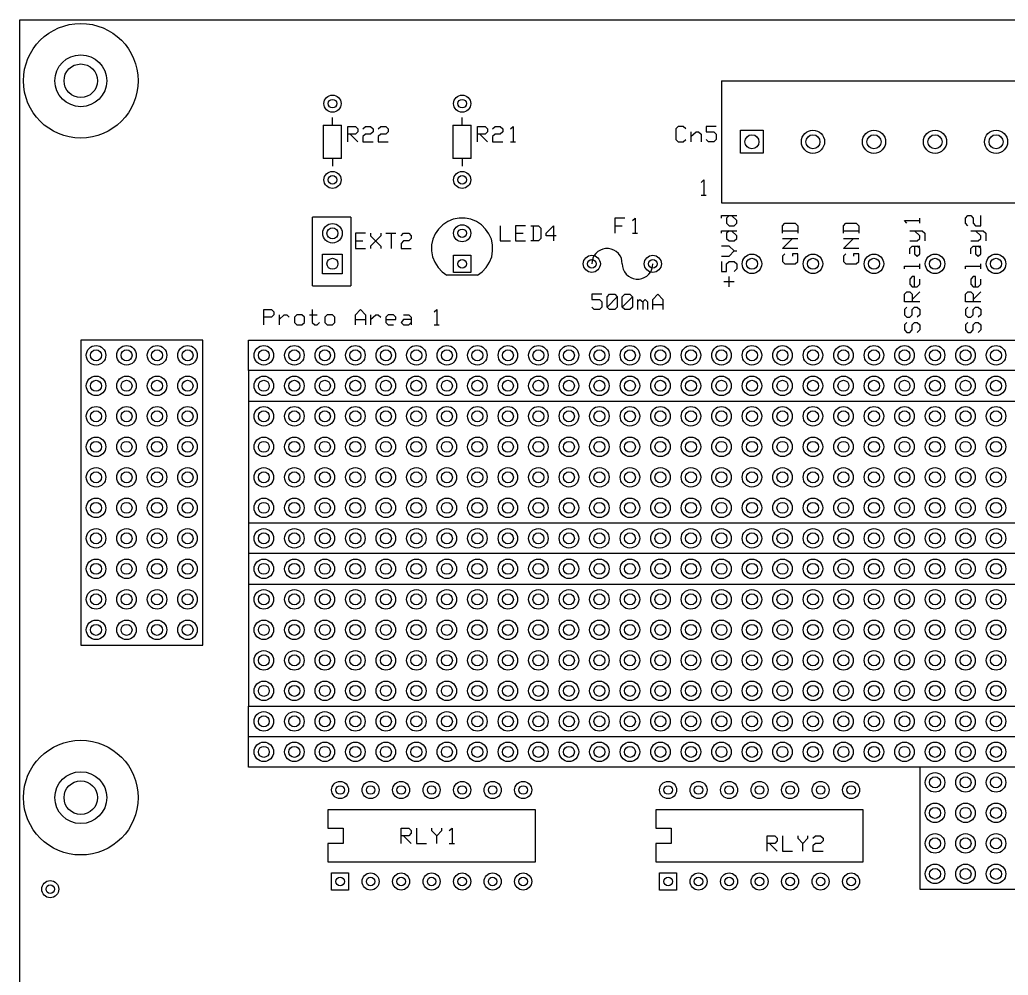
# Model space of a CAD drawing. Extents: x 0 to 11, y -0.3 to 6.
# Drawn here: x 0 to 3.24, y 2.868 to 6 of the extents above; entities that cross this region are included whole.
import ezdxf

# ---------------------------------------------------------------- set-up
doc = ezdxf.new("R2010")
doc.units = 0
doc.header["$LTSCALE"] = 0.001
doc.layers.get('0').update_dxf_attribs({"linetype": 'CONTINUOUS'})

msp = doc.modelspace()

# ---------------------------------------------------------------- linework, layer by layer
at = {"color": 7}
for p, q in [((0, 6), (11, 6)), ((0, 0), (0, 6)), ((2.3, 5.8), (2.3, 5.4)), ((2.3, 5.8), (4.7, 5.8)), ((1.025, 5.655), (1.025, 5.68)), ((1.45, 5.655), (1.45, 5.68)), ((0.995, 5.655), (0.995, 5.545)), ((0.995, 5.655), (1.055, 5.655)), ((1.055, 5.545), (1.055, 5.655)), ((1.075, 5.6), (1.075, 5.65)), ((1.075, 5.65), (1.1, 5.65)), ((1.1, 5.65), (1.108, 5.642)), ((1.108, 5.642), (1.108, 5.633)), ((1.125, 5.642), (1.133, 5.65)), ((1.133, 5.65), (1.15, 5.65)), ((1.15, 5.65), (1.158, 5.642)), ((1.158, 5.642), (1.158, 5.633)), ((1.175, 5.642), (1.183, 5.65)), ((1.183, 5.65), (1.2, 5.65)), ((1.2, 5.65), (1.208, 5.642)), ((1.208, 5.642), (1.208, 5.633)), ((1.42, 5.655), (1.42, 5.545)), ((1.42, 5.655), (1.48, 5.655)), ((1.48, 5.545), (1.48, 5.655)), ((1.5, 5.6), (1.5, 5.65)), ((1.5, 5.65), (1.525, 5.65)), ((1.525, 5.65), (1.533, 5.642)), ((1.533, 5.642), (1.533, 5.633)), ((1.55, 5.642), (1.558, 5.65)), ((1.558, 5.65), (1.575, 5.65)), ((1.575, 5.65), (1.583, 5.642)), ((1.583, 5.642), (1.583, 5.633)), ((1.608, 5.642), (1.617, 5.65)), ((1.617, 5.65), (1.617, 5.6)), ((2.158, 5.65), (2.15, 5.642)), ((2.15, 5.642), (2.15, 5.608)), ((2.175, 5.65), (2.158, 5.65)), ((2.183, 5.642), (2.175, 5.65)), ((2.283, 5.65), (2.25, 5.65)), ((2.25, 5.65), (2.25, 5.633)), ((2.362, 5.638), (2.437, 5.638)), ((2.362, 5.563), (2.362, 5.638)), ((2.437, 5.638), (2.437, 5.563)), ((1.1, 5.625), (1.075, 5.625)), ((1.083, 5.625), (1.108, 5.6)), ((1.108, 5.633), (1.1, 5.625)), ((1.133, 5.625), (1.125, 5.617)), ((1.125, 5.617), (1.125, 5.6)), ((1.15, 5.625), (1.133, 5.625)), ((1.158, 5.633), (1.15, 5.625)), ((1.183, 5.625), (1.175, 5.617)), ((1.175, 5.617), (1.175, 5.6)), ((1.2, 5.625), (1.183, 5.625)), ((1.208, 5.633), (1.2, 5.625)), ((1.525, 5.625), (1.5, 5.625)), ((1.508, 5.625), (1.533, 5.6)), ((1.533, 5.633), (1.525, 5.625)), ((1.558, 5.625), (1.55, 5.617)), ((1.55, 5.617), (1.55, 5.6)), ((1.575, 5.625), (1.558, 5.625)), ((1.583, 5.633), (1.575, 5.625)), ((2.15, 5.608), (2.158, 5.6)), ((2.175, 5.6), (2.183, 5.608)), ((2.2, 5.633), (2.2, 5.6)), ((2.2, 5.617), (2.217, 5.633)), ((2.217, 5.633), (2.225, 5.633)), ((2.225, 5.633), (2.233, 5.625)), ((2.233, 5.625), (2.233, 5.6)), ((2.25, 5.633), (2.275, 5.633)), ((2.258, 5.6), (2.25, 5.608)), ((2.275, 5.633), (2.283, 5.625)), ((2.283, 5.608), (2.275, 5.6)), ((2.283, 5.625), (2.283, 5.608)), ((1.125, 5.6), (1.158, 5.6)), ((1.175, 5.6), (1.208, 5.6)), ((1.55, 5.6), (1.583, 5.6)), ((1.608, 5.6), (1.625, 5.6)), ((2.158, 5.6), (2.175, 5.6)), ((2.275, 5.6), (2.258, 5.6)), ((1.055, 5.545), (0.995, 5.545)), ((1.025, 5.545), (1.025, 5.52)), ((1.48, 5.545), (1.42, 5.545)), ((1.45, 5.545), (1.45, 5.52)), ((2.437, 5.563), (2.362, 5.563)), ((2.233, 5.467), (2.242, 5.475)), ((2.242, 5.475), (2.242, 5.425)), ((2.233, 5.425), (2.25, 5.425)), ((2.3, 5.4), (4.7, 5.4)), ((0.96, 5.128), (0.96, 5.353)), ((1.085, 5.353), (0.96, 5.353)), ((1.085, 5.353), (1.085, 5.128)), ((1.44, 5.35), (1.421, 5.346)), ((1.46, 5.35), (1.44, 5.35)), ((1.479, 5.346), (1.46, 5.35)), ((1.983, 5.35), (1.95, 5.35)), ((1.95, 5.35), (1.95, 5.3)), ((2.008, 5.342), (2.017, 5.35)), ((2.017, 5.35), (2.017, 5.3)), ((2.3, 5.35), (2.3, 5.358)), ((2.3, 5.358), (2.35, 5.358)), ((2.325, 5.358), (2.317, 5.35)), ((2.317, 5.35), (2.317, 5.333)), ((2.35, 5.342), (2.333, 5.358)), ((2.95, 5.333), (2.95, 5.35)), ((3.1, 5.35), (3.108, 5.358)), ((3.1, 5.333), (3.1, 5.35)), ((3.108, 5.358), (3.117, 5.358)), ((3.117, 5.358), (3.125, 5.35)), ((3.125, 5.35), (3.125, 5.333)), ((3.15, 5.325), (3.15, 5.358)), ((1.373, 5.314), (1.362, 5.298)), ((1.387, 5.328), (1.373, 5.314)), ((1.403, 5.339), (1.387, 5.328)), ((1.421, 5.346), (1.403, 5.339)), ((1.497, 5.339), (1.479, 5.346)), ((1.513, 5.328), (1.497, 5.339)), ((1.527, 5.314), (1.513, 5.328)), ((1.538, 5.298), (1.527, 5.314)), ((1.575, 5.325), (1.575, 5.275)), ((1.658, 5.325), (1.625, 5.325)), ((1.625, 5.325), (1.625, 5.275)), ((1.675, 5.325), (1.7, 5.325)), ((1.683, 5.325), (1.683, 5.275)), ((1.7, 5.325), (1.708, 5.317)), ((1.708, 5.317), (1.708, 5.283)), ((1.725, 5.3), (1.75, 5.325)), ((1.75, 5.325), (1.75, 5.275)), ((1.95, 5.325), (1.975, 5.325)), ((2.317, 5.333), (2.325, 5.325)), ((2.325, 5.325), (2.342, 5.325)), ((2.342, 5.325), (2.35, 5.333)), ((2.35, 5.333), (2.35, 5.342)), ((2.5, 5.325), (2.508, 5.333)), ((2.5, 5.3), (2.5, 5.325)), ((2.508, 5.333), (2.542, 5.333)), ((2.542, 5.333), (2.55, 5.325)), ((2.55, 5.325), (2.55, 5.3)), ((2.7, 5.325), (2.708, 5.333)), ((2.7, 5.3), (2.7, 5.325)), ((2.708, 5.333), (2.742, 5.333)), ((2.742, 5.333), (2.75, 5.325)), ((2.75, 5.325), (2.75, 5.3)), ((2.908, 5.333), (2.9, 5.342)), ((2.9, 5.342), (2.95, 5.342)), ((3.108, 5.325), (3.1, 5.333)), ((3.125, 5.333), (3.133, 5.325)), ((3.133, 5.325), (3.15, 5.325)), ((1.133, 5.3), (1.1, 5.3)), ((1.1, 5.3), (1.1, 5.25)), ((1.15, 5.3), (1.15, 5.292)), ((1.15, 5.292), (1.183, 5.258)), ((1.183, 5.292), (1.15, 5.258)), ((1.183, 5.3), (1.183, 5.292)), ((1.2, 5.3), (1.233, 5.3)), ((1.217, 5.3), (1.217, 5.25)), ((1.25, 5.292), (1.258, 5.3)), ((1.258, 5.3), (1.275, 5.3)), ((1.275, 5.3), (1.283, 5.292)), ((1.283, 5.283), (1.275, 5.275)), ((1.283, 5.292), (1.283, 5.283)), ((1.362, 5.298), (1.354, 5.281)), ((1.546, 5.281), (1.538, 5.298)), ((1.625, 5.3), (1.65, 5.3)), ((1.708, 5.283), (1.7, 5.275)), ((1.725, 5.292), (1.725, 5.3)), ((1.758, 5.292), (1.725, 5.292)), ((2.008, 5.3), (2.025, 5.3)), ((2.3, 5.3), (2.3, 5.308)), ((2.3, 5.308), (2.35, 5.308)), ((2.325, 5.308), (2.317, 5.3)), ((2.317, 5.3), (2.317, 5.283)), ((2.317, 5.283), (2.325, 5.275)), ((2.35, 5.292), (2.333, 5.308)), ((2.342, 5.275), (2.35, 5.283)), ((2.35, 5.283), (2.35, 5.292)), ((2.5, 5.308), (2.55, 5.308)), ((2.5, 5.25), (2.533, 5.283)), ((2.5, 5.283), (2.55, 5.283)), ((2.7, 5.308), (2.75, 5.308)), ((2.7, 5.25), (2.733, 5.283)), ((2.7, 5.283), (2.75, 5.283)), ((2.917, 5.308), (2.958, 5.308)), ((2.95, 5.292), (2.933, 5.308)), ((2.942, 5.275), (2.95, 5.283)), ((2.95, 5.283), (2.95, 5.292)), ((2.958, 5.308), (2.967, 5.3)), ((2.967, 5.3), (2.967, 5.275)), ((3.117, 5.308), (3.158, 5.308)), ((3.15, 5.292), (3.133, 5.308)), ((3.142, 5.275), (3.15, 5.283)), ((3.15, 5.283), (3.15, 5.292)), ((3.158, 5.308), (3.167, 5.3)), ((3.167, 5.3), (3.167, 5.275)), ((1.1, 5.275), (1.125, 5.275)), ((1.1, 5.25), (1.133, 5.25)), ((1.15, 5.258), (1.15, 5.25)), ((1.183, 5.258), (1.183, 5.25)), ((1.258, 5.275), (1.25, 5.267)), ((1.25, 5.267), (1.25, 5.25)), ((1.25, 5.25), (1.283, 5.25)), ((1.275, 5.275), (1.258, 5.275)), ((1.354, 5.281), (1.35, 5.262)), ((1.35, 5.262), (1.35, 5.242)), ((1.55, 5.262), (1.546, 5.281)), ((1.55, 5.242), (1.55, 5.262)), ((1.575, 5.275), (1.608, 5.275)), ((1.625, 5.275), (1.658, 5.275)), ((1.7, 5.275), (1.675, 5.275)), ((1.92, 5.25), (1.911, 5.248)), ((1.93, 5.25), (1.92, 5.25)), ((1.939, 5.248), (1.93, 5.25)), ((2.325, 5.258), (2.3, 5.258)), ((2.325, 5.275), (2.342, 5.275)), ((2.342, 5.242), (2.325, 5.258)), ((2.55, 5.25), (2.5, 5.25)), ((2.75, 5.25), (2.7, 5.25)), ((2.917, 5.275), (2.942, 5.275)), ((2.917, 5.25), (2.925, 5.258)), ((2.917, 5.233), (2.917, 5.25)), ((2.925, 5.258), (2.95, 5.258)), ((2.933, 5.258), (2.933, 5.233)), ((2.95, 5.25), (2.942, 5.258)), ((2.95, 5.233), (2.95, 5.25)), ((3.117, 5.275), (3.142, 5.275)), ((3.117, 5.25), (3.125, 5.258)), ((3.117, 5.233), (3.117, 5.25)), ((3.125, 5.258), (3.15, 5.258)), ((3.133, 5.258), (3.133, 5.233)), ((3.15, 5.25), (3.142, 5.258)), ((3.15, 5.233), (3.15, 5.25)), ((0.992, 5.232), (1.057, 5.232)), ((0.992, 5.167), (0.992, 5.232)), ((1.057, 5.232), (1.057, 5.167)), ((1.35, 5.242), (1.353, 5.223)), ((1.353, 5.223), (1.36, 5.205)), ((1.422, 5.228), (1.478, 5.228)), ((1.422, 5.172), (1.422, 5.228)), ((1.478, 5.228), (1.478, 5.172)), ((1.54, 5.205), (1.547, 5.223)), ((1.547, 5.223), (1.55, 5.242)), ((1.878, 5.218), (1.876, 5.209)), ((1.882, 5.226), (1.878, 5.218)), ((1.888, 5.234), (1.882, 5.226)), ((1.895, 5.24), (1.888, 5.234)), ((1.903, 5.245), (1.895, 5.24)), ((1.911, 5.248), (1.903, 5.245)), ((1.947, 5.245), (1.939, 5.248)), ((1.955, 5.24), (1.947, 5.245)), ((1.962, 5.234), (1.955, 5.24)), ((1.968, 5.226), (1.962, 5.234)), ((1.972, 5.218), (1.968, 5.226)), ((1.974, 5.209), (1.972, 5.218)), ((2.3, 5.225), (2.325, 5.225)), ((2.325, 5.225), (2.342, 5.242)), ((2.342, 5.242), (2.35, 5.242)), ((2.508, 5.233), (2.5, 5.225)), ((2.5, 5.225), (2.5, 5.208)), ((2.55, 5.233), (2.533, 5.233)), ((2.533, 5.233), (2.533, 5.225)), ((2.55, 5.208), (2.55, 5.233)), ((2.708, 5.233), (2.7, 5.225)), ((2.7, 5.225), (2.7, 5.208)), ((2.75, 5.233), (2.733, 5.233)), ((2.733, 5.233), (2.733, 5.225)), ((2.75, 5.208), (2.75, 5.233)), ((2.933, 5.233), (2.942, 5.225)), ((2.942, 5.225), (2.95, 5.233)), ((3.133, 5.233), (3.142, 5.225)), ((3.142, 5.225), (3.15, 5.233)), ((1.36, 5.205), (1.371, 5.188)), ((1.371, 5.188), (1.384, 5.174)), ((1.516, 5.174), (1.529, 5.188)), ((1.529, 5.188), (1.54, 5.205)), ((1.876, 5.209), (1.875, 5.2)), ((1.975, 5.2), (1.974, 5.209)), ((1.975, 5.2), (1.976, 5.191)), ((1.976, 5.191), (1.978, 5.182)), ((2.072, 5.182), (2.074, 5.191)), ((2.074, 5.191), (2.075, 5.2)), ((2.3, 5.208), (2.3, 5.175)), ((2.317, 5.2), (2.325, 5.208)), ((2.317, 5.175), (2.317, 5.2)), ((2.325, 5.208), (2.342, 5.208)), ((2.342, 5.208), (2.35, 5.2)), ((2.35, 5.2), (2.35, 5.183)), ((2.5, 5.208), (2.508, 5.2)), ((2.508, 5.2), (2.542, 5.2)), ((2.542, 5.2), (2.55, 5.208)), ((2.7, 5.208), (2.708, 5.2)), ((2.708, 5.2), (2.742, 5.2)), ((2.742, 5.2), (2.75, 5.208)), ((2.9, 5.183), (2.9, 5.192)), ((2.9, 5.192), (2.95, 5.192)), ((2.95, 5.183), (2.95, 5.2)), ((3.1, 5.183), (3.1, 5.192)), ((3.1, 5.192), (3.15, 5.192)), ((3.15, 5.183), (3.15, 5.2)), ((1.057, 5.167), (0.992, 5.167)), ((1.384, 5.174), (1.4, 5.163)), ((1.5, 5.163), (1.4, 5.163)), ((1.478, 5.172), (1.422, 5.172)), ((1.5, 5.163), (1.516, 5.174)), ((1.978, 5.182), (1.982, 5.174)), ((1.982, 5.174), (1.988, 5.166)), ((1.988, 5.166), (1.995, 5.16)), ((1.995, 5.16), (2.003, 5.155)), ((2.003, 5.155), (2.011, 5.152)), ((2.011, 5.152), (2.02, 5.15)), ((2.03, 5.15), (2.039, 5.152)), ((2.039, 5.152), (2.047, 5.155)), ((2.047, 5.155), (2.055, 5.16)), ((2.055, 5.16), (2.062, 5.166)), ((2.062, 5.166), (2.068, 5.174)), ((2.068, 5.174), (2.072, 5.182)), ((2.3, 5.175), (2.317, 5.175)), ((2.325, 5.125), (2.325, 5.158)), ((2.35, 5.183), (2.342, 5.175)), ((2.925, 5.158), (2.917, 5.15)), ((2.933, 5.158), (2.925, 5.158)), ((2.933, 5.125), (2.933, 5.158)), ((3.125, 5.158), (3.117, 5.15)), ((3.133, 5.158), (3.125, 5.158)), ((3.133, 5.125), (3.133, 5.158)), ((0.96, 5.128), (1.085, 5.128)), ((2.02, 5.15), (2.03, 5.15)), ((2.308, 5.142), (2.342, 5.142)), ((2.917, 5.15), (2.917, 5.133)), ((2.917, 5.133), (2.925, 5.125)), ((2.925, 5.125), (2.942, 5.125)), ((2.942, 5.125), (2.95, 5.133)), ((2.95, 5.133), (2.95, 5.15)), ((3.117, 5.15), (3.117, 5.133)), ((3.117, 5.133), (3.125, 5.125)), ((3.125, 5.125), (3.142, 5.125)), ((3.142, 5.125), (3.15, 5.133)), ((3.15, 5.133), (3.15, 5.15)), ((1.908, 5.1), (1.875, 5.1)), ((1.875, 5.1), (1.875, 5.083)), ((1.925, 5.092), (1.933, 5.1)), ((1.925, 5.058), (1.925, 5.092)), ((1.925, 5.058), (1.958, 5.092)), ((1.933, 5.1), (1.95, 5.1)), ((1.95, 5.1), (1.958, 5.092)), ((1.958, 5.092), (1.958, 5.058)), ((1.975, 5.092), (1.983, 5.1)), ((1.975, 5.058), (1.975, 5.092)), ((1.975, 5.058), (2.008, 5.092)), ((1.983, 5.1), (2, 5.1)), ((2, 5.1), (2.008, 5.092)), ((2.008, 5.092), (2.008, 5.058)), ((2.075, 5.083), (2.092, 5.1)), ((2.092, 5.1), (2.108, 5.083)), ((2.9, 5.1), (2.908, 5.108)), ((2.9, 5.075), (2.9, 5.1)), ((2.908, 5.108), (2.917, 5.108)), ((2.917, 5.108), (2.925, 5.1)), ((2.925, 5.083), (2.95, 5.108)), ((2.925, 5.1), (2.925, 5.075)), ((3.1, 5.1), (3.108, 5.108)), ((3.1, 5.075), (3.1, 5.1)), ((3.108, 5.108), (3.117, 5.108)), ((3.117, 5.108), (3.125, 5.1)), ((3.125, 5.083), (3.15, 5.108)), ((3.125, 5.1), (3.125, 5.075)), ((1.875, 5.083), (1.9, 5.083)), ((1.883, 5.05), (1.875, 5.058)), ((1.9, 5.083), (1.908, 5.075)), ((1.908, 5.058), (1.9, 5.05)), ((1.908, 5.075), (1.908, 5.058)), ((1.933, 5.05), (1.925, 5.058)), ((1.958, 5.058), (1.95, 5.05)), ((1.983, 5.05), (1.975, 5.058)), ((2.008, 5.058), (2, 5.05)), ((2.025, 5.083), (2.025, 5.05)), ((2.025, 5.075), (2.033, 5.083)), ((2.033, 5.083), (2.042, 5.075)), ((2.042, 5.075), (2.05, 5.083)), ((2.042, 5.075), (2.042, 5.05)), ((2.05, 5.083), (2.058, 5.075)), ((2.058, 5.075), (2.058, 5.05)), ((2.075, 5.05), (2.075, 5.083)), ((2.075, 5.067), (2.108, 5.067)), ((2.108, 5.083), (2.108, 5.05)), ((2.95, 5.075), (2.9, 5.075)), ((2.908, 5.058), (2.9, 5.05)), ((2.925, 5.05), (2.933, 5.058)), ((2.933, 5.058), (2.942, 5.058)), ((2.942, 5.058), (2.95, 5.05)), ((3.15, 5.075), (3.1, 5.075)), ((3.108, 5.058), (3.1, 5.05)), ((3.125, 5.05), (3.133, 5.058)), ((3.133, 5.058), (3.142, 5.058)), ((3.142, 5.058), (3.15, 5.05)), ((0.8, 5), (0.8, 5.05)), ((0.8, 5.05), (0.825, 5.05)), ((0.825, 5.025), (0.8, 5.025)), ((0.825, 5.05), (0.833, 5.042)), ((0.833, 5.033), (0.825, 5.025)), ((0.833, 5.042), (0.833, 5.033)), ((0.85, 5.033), (0.85, 5)), ((0.85, 5.017), (0.867, 5.033)), ((0.867, 5.033), (0.875, 5.033)), ((0.875, 5.033), (0.883, 5.025)), ((0.908, 5.033), (0.9, 5.025)), ((0.9, 5.025), (0.9, 5.008)), ((0.925, 5.033), (0.908, 5.033)), ((0.933, 5.025), (0.925, 5.033)), ((0.933, 5.008), (0.933, 5.025)), ((0.95, 5.033), (0.975, 5.033)), ((0.958, 5.05), (0.958, 5.008)), ((1.008, 5.033), (1, 5.025)), ((1, 5.025), (1, 5.008)), ((1.025, 5.033), (1.008, 5.033)), ((1.033, 5.025), (1.025, 5.033)), ((1.033, 5.008), (1.033, 5.025)), ((1.1, 5.033), (1.117, 5.05)), ((1.1, 5), (1.1, 5.033)), ((1.117, 5.05), (1.133, 5.033)), ((1.133, 5.033), (1.133, 5)), ((1.15, 5.033), (1.15, 5)), ((1.15, 5.017), (1.167, 5.033)), ((1.167, 5.033), (1.175, 5.033)), ((1.175, 5.033), (1.183, 5.025)), ((1.208, 5.033), (1.2, 5.025)), ((1.2, 5.025), (1.2, 5.008)), ((1.225, 5.033), (1.208, 5.033)), ((1.233, 5.025), (1.225, 5.033)), ((1.233, 5.017), (1.233, 5.025)), ((1.258, 5.033), (1.275, 5.033)), ((1.275, 5.033), (1.283, 5.025)), ((1.283, 5.025), (1.283, 5)), ((1.358, 5.042), (1.367, 5.05)), ((1.367, 5.05), (1.367, 5)), ((1.9, 5.05), (1.883, 5.05)), ((1.95, 5.05), (1.933, 5.05)), ((2, 5.05), (1.983, 5.05)), ((2.9, 5.05), (2.9, 5.033)), ((2.9, 5.033), (2.908, 5.025)), ((2.908, 5.025), (2.917, 5.025)), ((2.917, 5.025), (2.925, 5.033)), ((2.925, 5.033), (2.925, 5.05)), ((2.95, 5.033), (2.942, 5.025)), ((2.95, 5.05), (2.95, 5.033)), ((3.1, 5.05), (3.1, 5.033)), ((3.1, 5.033), (3.108, 5.025)), ((3.108, 5.025), (3.117, 5.025)), ((3.117, 5.025), (3.125, 5.033)), ((3.125, 5.033), (3.125, 5.05)), ((3.15, 5.033), (3.142, 5.025)), ((3.15, 5.05), (3.15, 5.033)), ((0.9, 5.008), (0.908, 5)), ((0.908, 5), (0.925, 5)), ((0.925, 5), (0.933, 5.008)), ((0.958, 5.008), (0.967, 5)), ((0.967, 5), (0.975, 5)), ((0.975, 5), (0.983, 5.008)), ((1, 5.008), (1.008, 5)), ((1.008, 5), (1.025, 5)), ((1.025, 5), (1.033, 5.008)), ((1.1, 5.017), (1.133, 5.017)), ((1.2, 5.017), (1.233, 5.017)), ((1.2, 5.008), (1.208, 5)), ((1.208, 5), (1.225, 5)), ((1.258, 5.017), (1.25, 5.008)), ((1.25, 5.008), (1.258, 5)), ((1.283, 5.017), (1.258, 5.017)), ((1.258, 5), (1.275, 5)), ((1.275, 5), (1.283, 5.008)), ((1.358, 5), (1.375, 5)), ((2.908, 5.008), (2.9, 5)), ((2.9, 5), (2.9, 4.983)), ((2.925, 5), (2.933, 5.008)), ((2.925, 4.983), (2.925, 5)), ((2.933, 5.008), (2.942, 5.008)), ((2.942, 5.008), (2.95, 5)), ((2.95, 5), (2.95, 4.983)), ((3.108, 5.008), (3.1, 5)), ((3.1, 5), (3.1, 4.983)), ((3.125, 5), (3.133, 5.008)), ((3.125, 4.983), (3.125, 5)), ((3.133, 5.008), (3.142, 5.008)), ((3.142, 5.008), (3.15, 5)), ((3.15, 5), (3.15, 4.983)), ((2.9, 4.983), (2.908, 4.975)), ((2.908, 4.975), (2.917, 4.975)), ((2.917, 4.975), (2.925, 4.983)), ((2.95, 4.983), (2.942, 4.975)), ((3.1, 4.983), (3.108, 4.975)), ((3.108, 4.975), (3.117, 4.975)), ((3.117, 4.975), (3.125, 4.983)), ((3.15, 4.983), (3.142, 4.975)), ((0.2, 4.95), (0.2, 3.95)), ((0.6, 4.95), (0.2, 4.95)), ((0.6, 3.95), (0.6, 4.95)), ((0.75, 4.85), (0.75, 4.95)), ((0.75, 4.95), (3.35, 4.95)), ((0.75, 4.85), (0.75, 4.75)), ((3.35, 4.85), (0.75, 4.85)), ((0.75, 4.75), (3.35, 4.75)), ((0.75, 4.75), (0.75, 4.35)), ((3.35, 4.35), (0.75, 4.35)), ((0.75, 4.35), (0.75, 4.15)), ((3.35, 4.25), (0.75, 4.25)), ((0.75, 4.15), (3.35, 4.15)), ((0.75, 4.15), (0.75, 3.75)), ((0.2, 3.95), (0.6, 3.95)), ((0.75, 3.75), (3.35, 3.75)), ((0.75, 3.55), (0.75, 3.75)), ((0.75, 3.65), (3.35, 3.65)), ((3.35, 3.55), (0.75, 3.55)), ((2.95, 3.55), (2.95, 3.15)), ((1.69, 3.41), (1.01, 3.41)), ((1.01, 3.41), (1.01, 3.35)), ((1.69, 3.24), (1.69, 3.41)), ((2.765, 3.41), (2.085, 3.41)), ((2.085, 3.41), (2.085, 3.35)), ((2.765, 3.24), (2.765, 3.41)), ((1.01, 3.35), (1.06, 3.35)), ((1.06, 3.35), (1.06, 3.3)), ((1.25, 3.3), (1.25, 3.35)), ((1.25, 3.35), (1.275, 3.35)), ((1.275, 3.35), (1.283, 3.342)), ((1.283, 3.342), (1.283, 3.333)), ((1.3, 3.35), (1.3, 3.3)), ((1.35, 3.35), (1.35, 3.342)), ((1.35, 3.342), (1.367, 3.325)), ((1.367, 3.325), (1.383, 3.342)), ((1.383, 3.342), (1.383, 3.35)), ((1.408, 3.342), (1.417, 3.35)), ((1.417, 3.35), (1.417, 3.3)), ((2.085, 3.35), (2.135, 3.35)), ((2.135, 3.35), (2.135, 3.3)), ((1.275, 3.325), (1.25, 3.325)), ((1.258, 3.325), (1.283, 3.3)), ((1.283, 3.333), (1.275, 3.325)), ((1.367, 3.3), (1.367, 3.325)), ((2.45, 3.275), (2.45, 3.325)), ((2.45, 3.325), (2.475, 3.325)), ((2.475, 3.325), (2.483, 3.317)), ((2.483, 3.308), (2.475, 3.3)), ((2.483, 3.317), (2.483, 3.308)), ((2.5, 3.325), (2.5, 3.275)), ((2.55, 3.325), (2.55, 3.317)), ((2.55, 3.317), (2.567, 3.3)), ((2.567, 3.3), (2.583, 3.317)), ((2.583, 3.317), (2.583, 3.325)), ((2.6, 3.317), (2.608, 3.325)), ((2.608, 3.325), (2.625, 3.325)), ((2.625, 3.325), (2.633, 3.317)), ((2.633, 3.308), (2.625, 3.3)), ((2.633, 3.317), (2.633, 3.308)), ((1.01, 3.3), (1.01, 3.24)), ((1.06, 3.3), (1.01, 3.3)), ((1.3, 3.3), (1.333, 3.3)), ((1.408, 3.3), (1.425, 3.3)), ((2.085, 3.3), (2.085, 3.24)), ((2.135, 3.3), (2.085, 3.3)), ((2.475, 3.3), (2.45, 3.3)), ((2.458, 3.3), (2.483, 3.275)), ((2.5, 3.275), (2.533, 3.275)), ((2.567, 3.275), (2.567, 3.3)), ((2.608, 3.3), (2.6, 3.292)), ((2.6, 3.292), (2.6, 3.275)), ((2.6, 3.275), (2.633, 3.275)), ((2.625, 3.3), (2.608, 3.3)), ((1.01, 3.24), (1.69, 3.24)), ((2.085, 3.24), (2.765, 3.24)), ((1.022, 3.203), (1.078, 3.203)), ((1.022, 3.147), (1.022, 3.203)), ((1.078, 3.203), (1.078, 3.147)), ((2.097, 3.203), (2.153, 3.203)), ((2.097, 3.147), (2.097, 3.203)), ((2.153, 3.203), (2.153, 3.147)), ((1.078, 3.147), (1.022, 3.147)), ((2.153, 3.147), (2.097, 3.147)), ((2.95, 3.15), (5.15, 3.15))]:
    msp.add_line(p, q, dxfattribs=at)
for centre, radius in [((0.2, 5.8), 0.188), ((0.2, 5.8), 0.085), ((0.2, 5.8), 0.055), ((1.025, 5.725), 0.028), ((1.025, 5.725), 0.014), ((1.45, 5.725), 0.028), ((1.45, 5.725), 0.014), ((2.6, 5.6), 0.038), ((2.8, 5.6), 0.038), ((3, 5.6), 0.038), ((3.2, 5.6), 0.038), ((2.4, 5.6), 0.023), ((2.6, 5.6), 0.023), ((2.8, 5.6), 0.023), ((3, 5.6), 0.023), ((3.2, 5.6), 0.023), ((1.025, 5.475), 0.028), ((1.025, 5.475), 0.014), ((1.45, 5.475), 0.028), ((1.45, 5.475), 0.014), ((1.025, 5.3), 0.032), ((1.025, 5.3), 0.018), ((1.45, 5.3), 0.028), ((1.45, 5.3), 0.014), ((1.025, 5.2), 0.018), ((1.875, 5.2), 0.028), ((2.075, 5.2), 0.028), ((2.4, 5.2), 0.032), ((2.4, 5.2), 0.018), ((2.6, 5.2), 0.032), ((2.6, 5.2), 0.018), ((2.8, 5.2), 0.032), ((2.8, 5.2), 0.018), ((3, 5.2), 0.032), ((3, 5.2), 0.018), ((3.2, 5.2), 0.032), ((3.2, 5.2), 0.018), ((1.45, 5.2), 0.014), ((1.875, 5.2), 0.014), ((2.075, 5.2), 0.014), ((0.25, 4.9), 0.032), ((0.35, 4.9), 0.032), ((0.45, 4.9), 0.032), ((0.55, 4.9), 0.032), ((0.8, 4.9), 0.032), ((0.9, 4.9), 0.032), ((1, 4.9), 0.032), ((1.1, 4.9), 0.032), ((1.2, 4.9), 0.032), ((1.3, 4.9), 0.032), ((1.4, 4.9), 0.032), ((1.5, 4.9), 0.032), ((1.6, 4.9), 0.032), ((1.7, 4.9), 0.032), ((1.8, 4.9), 0.032), ((1.9, 4.9), 0.032), ((2, 4.9), 0.032), ((2.1, 4.9), 0.032), ((2.2, 4.9), 0.032), ((2.3, 4.9), 0.032), ((2.4, 4.9), 0.032), ((2.5, 4.9), 0.032), ((2.6, 4.9), 0.032), ((2.7, 4.9), 0.032), ((2.8, 4.9), 0.032), ((2.9, 4.9), 0.032), ((3, 4.9), 0.032), ((3.1, 4.9), 0.032), ((3.2, 4.9), 0.032), ((0.25, 4.9), 0.018), ((0.35, 4.9), 0.018), ((0.45, 4.9), 0.018), ((0.55, 4.9), 0.018), ((0.8, 4.9), 0.018), ((0.9, 4.9), 0.018), ((1, 4.9), 0.018), ((1.1, 4.9), 0.018), ((1.2, 4.9), 0.018), ((1.3, 4.9), 0.018), ((1.4, 4.9), 0.018), ((1.5, 4.9), 0.018), ((1.6, 4.9), 0.018), ((1.7, 4.9), 0.018), ((1.8, 4.9), 0.018), ((1.9, 4.9), 0.018), ((2, 4.9), 0.018), ((2.1, 4.9), 0.018), ((2.2, 4.9), 0.018), ((2.3, 4.9), 0.018), ((2.4, 4.9), 0.018), ((2.5, 4.9), 0.018), ((2.6, 4.9), 0.018), ((2.7, 4.9), 0.018), ((2.8, 4.9), 0.018), ((2.9, 4.9), 0.018), ((3, 4.9), 0.018), ((3.1, 4.9), 0.018), ((3.2, 4.9), 0.018), ((0.25, 4.8), 0.032), ((0.35, 4.8), 0.032), ((0.45, 4.8), 0.032), ((0.55, 4.8), 0.032), ((0.8, 4.8), 0.032), ((0.9, 4.8), 0.032), ((1, 4.8), 0.032), ((1.1, 4.8), 0.032), ((1.2, 4.8), 0.032), ((1.3, 4.8), 0.032), ((1.4, 4.8), 0.032), ((1.5, 4.8), 0.032), ((1.6, 4.8), 0.032), ((1.7, 4.8), 0.032), ((1.8, 4.8), 0.032), ((1.9, 4.8), 0.032), ((2, 4.8), 0.032), ((2.1, 4.8), 0.032), ((2.2, 4.8), 0.032), ((2.3, 4.8), 0.032), ((2.4, 4.8), 0.032), ((2.5, 4.8), 0.032), ((2.6, 4.8), 0.032), ((2.7, 4.8), 0.032), ((2.8, 4.8), 0.032), ((2.9, 4.8), 0.032), ((3, 4.8), 0.032), ((3.1, 4.8), 0.032), ((3.2, 4.8), 0.032), ((0.25, 4.8), 0.018), ((0.35, 4.8), 0.018), ((0.45, 4.8), 0.018), ((0.55, 4.8), 0.018), ((0.8, 4.8), 0.018), ((0.9, 4.8), 0.018), ((1, 4.8), 0.018), ((1.1, 4.8), 0.018), ((1.2, 4.8), 0.018), ((1.3, 4.8), 0.018), ((1.4, 4.8), 0.018), ((1.5, 4.8), 0.018), ((1.6, 4.8), 0.018), ((1.7, 4.8), 0.018), ((1.8, 4.8), 0.018), ((1.9, 4.8), 0.018), ((2, 4.8), 0.018), ((2.1, 4.8), 0.018), ((2.2, 4.8), 0.018), ((2.3, 4.8), 0.018), ((2.4, 4.8), 0.018), ((2.5, 4.8), 0.018), ((2.6, 4.8), 0.018), ((2.7, 4.8), 0.018), ((2.8, 4.8), 0.018), ((2.9, 4.8), 0.018), ((3, 4.8), 0.018), ((3.1, 4.8), 0.018), ((3.2, 4.8), 0.018), ((0.25, 4.7), 0.032), ((0.35, 4.7), 0.032), ((0.45, 4.7), 0.032), ((0.55, 4.7), 0.032), ((0.8, 4.7), 0.032), ((0.9, 4.7), 0.032), ((1, 4.7), 0.032), ((1.1, 4.7), 0.032), ((1.2, 4.7), 0.032), ((1.3, 4.7), 0.032), ((1.4, 4.7), 0.032), ((1.5, 4.7), 0.032), ((1.6, 4.7), 0.032), ((1.7, 4.7), 0.032), ((1.8, 4.7), 0.032), ((1.9, 4.7), 0.032), ((2, 4.7), 0.032), ((2.1, 4.7), 0.032), ((2.2, 4.7), 0.032), ((2.3, 4.7), 0.032), ((2.4, 4.7), 0.032), ((2.5, 4.7), 0.032), ((2.6, 4.7), 0.032), ((2.7, 4.7), 0.032), ((2.8, 4.7), 0.032), ((2.9, 4.7), 0.032), ((3, 4.7), 0.032), ((3.1, 4.7), 0.032), ((3.2, 4.7), 0.032), ((0.25, 4.7), 0.018), ((0.35, 4.7), 0.018), ((0.45, 4.7), 0.018), ((0.55, 4.7), 0.018), ((0.8, 4.7), 0.018), ((0.9, 4.7), 0.018), ((1, 4.7), 0.018), ((1.1, 4.7), 0.018), ((1.2, 4.7), 0.018), ((1.3, 4.7), 0.018), ((1.4, 4.7), 0.018), ((1.5, 4.7), 0.018), ((1.6, 4.7), 0.018), ((1.7, 4.7), 0.018), ((1.8, 4.7), 0.018), ((1.9, 4.7), 0.018), ((2, 4.7), 0.018), ((2.1, 4.7), 0.018), ((2.2, 4.7), 0.018), ((2.3, 4.7), 0.018), ((2.4, 4.7), 0.018), ((2.5, 4.7), 0.018), ((2.6, 4.7), 0.018), ((2.7, 4.7), 0.018), ((2.8, 4.7), 0.018), ((2.9, 4.7), 0.018), ((3, 4.7), 0.018), ((3.1, 4.7), 0.018), ((3.2, 4.7), 0.018), ((0.25, 4.6), 0.032), ((0.25, 4.6), 0.018), ((0.35, 4.6), 0.032), ((0.35, 4.6), 0.018), ((0.45, 4.6), 0.032), ((0.45, 4.6), 0.018), ((0.55, 4.6), 0.032), ((0.55, 4.6), 0.018), ((0.8, 4.6), 0.032), ((0.8, 4.6), 0.018), ((0.9, 4.6), 0.032), ((0.9, 4.6), 0.018), ((1, 4.6), 0.032), ((1, 4.6), 0.018), ((1.1, 4.6), 0.032), ((1.1, 4.6), 0.018), ((1.2, 4.6), 0.032), ((1.2, 4.6), 0.018), ((1.3, 4.6), 0.032), ((1.3, 4.6), 0.018), ((1.4, 4.6), 0.032), ((1.4, 4.6), 0.018), ((1.5, 4.6), 0.032), ((1.5, 4.6), 0.018), ((1.6, 4.6), 0.032), ((1.6, 4.6), 0.018), ((1.7, 4.6), 0.032), ((1.7, 4.6), 0.018), ((1.8, 4.6), 0.032), ((1.8, 4.6), 0.018), ((1.9, 4.6), 0.032), ((1.9, 4.6), 0.018), ((2, 4.6), 0.032), ((2, 4.6), 0.018), ((2.1, 4.6), 0.032), ((2.1, 4.6), 0.018), ((2.2, 4.6), 0.032), ((2.2, 4.6), 0.018), ((2.3, 4.6), 0.032), ((2.3, 4.6), 0.018), ((2.4, 4.6), 0.032), ((2.4, 4.6), 0.018), ((2.5, 4.6), 0.032), ((2.5, 4.6), 0.018), ((2.6, 4.6), 0.032), ((2.6, 4.6), 0.018), ((2.7, 4.6), 0.032), ((2.7, 4.6), 0.018), ((2.8, 4.6), 0.032), ((2.8, 4.6), 0.018), ((2.9, 4.6), 0.032), ((2.9, 4.6), 0.018), ((3, 4.6), 0.032), ((3, 4.6), 0.018), ((3.1, 4.6), 0.032), ((3.1, 4.6), 0.018), ((3.2, 4.6), 0.032), ((3.2, 4.6), 0.018), ((0.25, 4.5), 0.032), ((0.25, 4.5), 0.018), ((0.35, 4.5), 0.032), ((0.35, 4.5), 0.018), ((0.45, 4.5), 0.032), ((0.45, 4.5), 0.018), ((0.55, 4.5), 0.032), ((0.55, 4.5), 0.018), ((0.8, 4.5), 0.032), ((0.8, 4.5), 0.018), ((0.9, 4.5), 0.032), ((0.9, 4.5), 0.018), ((1, 4.5), 0.032), ((1, 4.5), 0.018), ((1.1, 4.5), 0.032), ((1.1, 4.5), 0.018), ((1.2, 4.5), 0.032), ((1.2, 4.5), 0.018), ((1.3, 4.5), 0.032), ((1.3, 4.5), 0.018), ((1.4, 4.5), 0.032), ((1.4, 4.5), 0.018), ((1.5, 4.5), 0.032), ((1.5, 4.5), 0.018), ((1.6, 4.5), 0.032), ((1.6, 4.5), 0.018), ((1.7, 4.5), 0.032), ((1.7, 4.5), 0.018), ((1.8, 4.5), 0.032), ((1.8, 4.5), 0.018), ((1.9, 4.5), 0.032), ((1.9, 4.5), 0.018), ((2, 4.5), 0.032), ((2, 4.5), 0.018), ((2.1, 4.5), 0.032), ((2.1, 4.5), 0.018), ((2.2, 4.5), 0.032), ((2.2, 4.5), 0.018), ((2.3, 4.5), 0.032), ((2.3, 4.5), 0.018), ((2.4, 4.5), 0.032), ((2.4, 4.5), 0.018), ((2.5, 4.5), 0.032), ((2.5, 4.5), 0.018), ((2.6, 4.5), 0.032), ((2.6, 4.5), 0.018), ((2.7, 4.5), 0.032), ((2.7, 4.5), 0.018), ((2.8, 4.5), 0.032), ((2.8, 4.5), 0.018), ((2.9, 4.5), 0.032), ((2.9, 4.5), 0.018), ((3, 4.5), 0.032), ((3, 4.5), 0.018), ((3.1, 4.5), 0.032), ((3.1, 4.5), 0.018), ((3.2, 4.5), 0.032), ((3.2, 4.5), 0.018), ((0.25, 4.4), 0.032), ((0.25, 4.4), 0.018), ((0.35, 4.4), 0.032), ((0.35, 4.4), 0.018), ((0.45, 4.4), 0.032), ((0.45, 4.4), 0.018), ((0.55, 4.4), 0.032), ((0.55, 4.4), 0.018), ((0.8, 4.4), 0.032), ((0.8, 4.4), 0.018), ((0.9, 4.4), 0.032), ((0.9, 4.4), 0.018), ((1, 4.4), 0.032), ((1, 4.4), 0.018), ((1.1, 4.4), 0.032), ((1.1, 4.4), 0.018), ((1.2, 4.4), 0.032), ((1.2, 4.4), 0.018), ((1.3, 4.4), 0.032), ((1.3, 4.4), 0.018), ((1.4, 4.4), 0.032), ((1.4, 4.4), 0.018), ((1.5, 4.4), 0.032), ((1.5, 4.4), 0.018), ((1.6, 4.4), 0.032), ((1.6, 4.4), 0.018), ((1.7, 4.4), 0.032), ((1.7, 4.4), 0.018), ((1.8, 4.4), 0.032), ((1.8, 4.4), 0.018), ((1.9, 4.4), 0.032), ((1.9, 4.4), 0.018), ((2, 4.4), 0.032), ((2, 4.4), 0.018), ((2.1, 4.4), 0.032), ((2.1, 4.4), 0.018), ((2.2, 4.4), 0.032), ((2.2, 4.4), 0.018), ((2.3, 4.4), 0.032), ((2.3, 4.4), 0.018), ((2.4, 4.4), 0.032), ((2.4, 4.4), 0.018), ((2.5, 4.4), 0.032), ((2.5, 4.4), 0.018), ((2.6, 4.4), 0.032), ((2.6, 4.4), 0.018), ((2.7, 4.4), 0.032), ((2.7, 4.4), 0.018), ((2.8, 4.4), 0.032), ((2.8, 4.4), 0.018), ((2.9, 4.4), 0.032), ((2.9, 4.4), 0.018), ((3, 4.4), 0.032), ((3, 4.4), 0.018), ((3.1, 4.4), 0.032), ((3.1, 4.4), 0.018), ((3.2, 4.4), 0.032), ((3.2, 4.4), 0.018), ((0.25, 4.3), 0.032), ((0.25, 4.3), 0.018), ((0.35, 4.3), 0.032), ((0.35, 4.3), 0.018), ((0.45, 4.3), 0.032), ((0.45, 4.3), 0.018), ((0.55, 4.3), 0.032), ((0.55, 4.3), 0.018), ((0.8, 4.3), 0.032), ((0.8, 4.3), 0.018), ((0.9, 4.3), 0.032), ((0.9, 4.3), 0.018), ((1, 4.3), 0.032), ((1, 4.3), 0.018), ((1.1, 4.3), 0.032), ((1.1, 4.3), 0.018), ((1.2, 4.3), 0.032), ((1.2, 4.3), 0.018), ((1.3, 4.3), 0.032), ((1.3, 4.3), 0.018), ((1.4, 4.3), 0.032), ((1.4, 4.3), 0.018), ((1.5, 4.3), 0.032), ((1.5, 4.3), 0.018), ((1.6, 4.3), 0.032), ((1.6, 4.3), 0.018), ((1.7, 4.3), 0.032), ((1.7, 4.3), 0.018), ((1.8, 4.3), 0.032), ((1.8, 4.3), 0.018), ((1.9, 4.3), 0.032), ((1.9, 4.3), 0.018), ((2, 4.3), 0.032), ((2, 4.3), 0.018), ((2.1, 4.3), 0.032), ((2.1, 4.3), 0.018), ((2.2, 4.3), 0.032), ((2.2, 4.3), 0.018), ((2.3, 4.3), 0.032), ((2.3, 4.3), 0.018), ((2.4, 4.3), 0.032), ((2.4, 4.3), 0.018), ((2.5, 4.3), 0.032), ((2.5, 4.3), 0.018), ((2.6, 4.3), 0.032), ((2.6, 4.3), 0.018), ((2.7, 4.3), 0.032), ((2.7, 4.3), 0.018), ((2.8, 4.3), 0.032), ((2.8, 4.3), 0.018), ((2.9, 4.3), 0.032), ((2.9, 4.3), 0.018), ((3, 4.3), 0.032), ((3, 4.3), 0.018), ((3.1, 4.3), 0.032), ((3.1, 4.3), 0.018), ((3.2, 4.3), 0.032), ((3.2, 4.3), 0.018), ((0.25, 4.2), 0.032), ((0.25, 4.2), 0.018), ((0.35, 4.2), 0.032), ((0.35, 4.2), 0.018), ((0.45, 4.2), 0.032), ((0.45, 4.2), 0.018), ((0.55, 4.2), 0.032), ((0.55, 4.2), 0.018), ((0.8, 4.2), 0.032), ((0.8, 4.2), 0.018), ((0.9, 4.2), 0.032), ((0.9, 4.2), 0.018), ((1, 4.2), 0.032), ((1, 4.2), 0.018), ((1.1, 4.2), 0.032), ((1.1, 4.2), 0.018), ((1.2, 4.2), 0.032), ((1.2, 4.2), 0.018), ((1.3, 4.2), 0.032), ((1.3, 4.2), 0.018), ((1.4, 4.2), 0.032), ((1.4, 4.2), 0.018), ((1.5, 4.2), 0.032), ((1.5, 4.2), 0.018), ((1.6, 4.2), 0.032), ((1.6, 4.2), 0.018), ((1.7, 4.2), 0.032), ((1.7, 4.2), 0.018), ((1.8, 4.2), 0.032), ((1.8, 4.2), 0.018), ((1.9, 4.2), 0.032), ((1.9, 4.2), 0.018), ((2, 4.2), 0.032), ((2, 4.2), 0.018), ((2.1, 4.2), 0.032), ((2.1, 4.2), 0.018), ((2.2, 4.2), 0.032), ((2.2, 4.2), 0.018), ((2.3, 4.2), 0.032), ((2.3, 4.2), 0.018), ((2.4, 4.2), 0.032), ((2.4, 4.2), 0.018), ((2.5, 4.2), 0.032), ((2.5, 4.2), 0.018), ((2.6, 4.2), 0.032), ((2.6, 4.2), 0.018), ((2.7, 4.2), 0.032), ((2.7, 4.2), 0.018), ((2.8, 4.2), 0.032), ((2.8, 4.2), 0.018), ((2.9, 4.2), 0.032), ((2.9, 4.2), 0.018), ((3, 4.2), 0.032), ((3, 4.2), 0.018), ((3.1, 4.2), 0.032), ((3.1, 4.2), 0.018), ((3.2, 4.2), 0.032), ((3.2, 4.2), 0.018), ((0.25, 4.1), 0.032), ((0.25, 4.1), 0.018), ((0.35, 4.1), 0.032), ((0.35, 4.1), 0.018), ((0.45, 4.1), 0.032), ((0.45, 4.1), 0.018), ((0.55, 4.1), 0.032), ((0.55, 4.1), 0.018), ((0.8, 4.1), 0.032), ((0.8, 4.1), 0.018), ((0.9, 4.1), 0.032), ((0.9, 4.1), 0.018), ((1, 4.1), 0.032), ((1, 4.1), 0.018), ((1.1, 4.1), 0.032), ((1.1, 4.1), 0.018), ((1.2, 4.1), 0.032), ((1.2, 4.1), 0.018), ((1.3, 4.1), 0.032), ((1.3, 4.1), 0.018), ((1.4, 4.1), 0.032), ((1.4, 4.1), 0.018), ((1.5, 4.1), 0.032), ((1.5, 4.1), 0.018), ((1.6, 4.1), 0.032), ((1.6, 4.1), 0.018), ((1.7, 4.1), 0.032), ((1.7, 4.1), 0.018), ((1.8, 4.1), 0.032), ((1.8, 4.1), 0.018), ((1.9, 4.1), 0.032), ((1.9, 4.1), 0.018), ((2, 4.1), 0.032), ((2, 4.1), 0.018), ((2.1, 4.1), 0.032), ((2.1, 4.1), 0.018), ((2.2, 4.1), 0.032), ((2.2, 4.1), 0.018), ((2.3, 4.1), 0.032), ((2.3, 4.1), 0.018), ((2.4, 4.1), 0.032), ((2.4, 4.1), 0.018), ((2.5, 4.1), 0.032), ((2.5, 4.1), 0.018), ((2.6, 4.1), 0.032), ((2.6, 4.1), 0.018), ((2.7, 4.1), 0.032), ((2.7, 4.1), 0.018), ((2.8, 4.1), 0.032), ((2.8, 4.1), 0.018), ((2.9, 4.1), 0.032), ((2.9, 4.1), 0.018), ((3, 4.1), 0.032), ((3, 4.1), 0.018), ((3.1, 4.1), 0.032), ((3.1, 4.1), 0.018), ((3.2, 4.1), 0.032), ((3.2, 4.1), 0.018), ((0.25, 4), 0.032), ((0.25, 4), 0.018), ((0.35, 4), 0.032), ((0.35, 4), 0.018), ((0.45, 4), 0.032), ((0.45, 4), 0.018), ((0.55, 4), 0.032), ((0.55, 4), 0.018), ((0.8, 4), 0.032), ((0.8, 4), 0.018), ((0.9, 4), 0.032), ((0.9, 4), 0.018), ((1, 4), 0.032), ((1, 4), 0.018), ((1.1, 4), 0.032), ((1.1, 4), 0.018), ((1.2, 4), 0.032), ((1.2, 4), 0.018), ((1.3, 4), 0.032), ((1.3, 4), 0.018), ((1.4, 4), 0.032), ((1.4, 4), 0.018), ((1.5, 4), 0.032), ((1.5, 4), 0.018), ((1.6, 4), 0.032), ((1.6, 4), 0.018), ((1.7, 4), 0.032), ((1.7, 4), 0.018), ((1.8, 4), 0.032), ((1.8, 4), 0.018), ((1.9, 4), 0.032), ((1.9, 4), 0.018), ((2, 4), 0.032), ((2, 4), 0.018), ((2.1, 4), 0.032), ((2.1, 4), 0.018), ((2.2, 4), 0.032), ((2.2, 4), 0.018), ((2.3, 4), 0.032), ((2.3, 4), 0.018), ((2.4, 4), 0.032), ((2.4, 4), 0.018), ((2.5, 4), 0.032), ((2.5, 4), 0.018), ((2.6, 4), 0.032), ((2.6, 4), 0.018), ((2.7, 4), 0.032), ((2.7, 4), 0.018), ((2.8, 4), 0.032), ((2.8, 4), 0.018), ((2.9, 4), 0.032), ((2.9, 4), 0.018), ((3, 4), 0.032), ((3, 4), 0.018), ((3.1, 4), 0.032), ((3.1, 4), 0.018), ((3.2, 4), 0.032), ((3.2, 4), 0.018), ((0.8, 3.9), 0.032), ((0.9, 3.9), 0.032), ((1, 3.9), 0.032), ((1.1, 3.9), 0.032), ((1.2, 3.9), 0.032), ((1.3, 3.9), 0.032), ((1.4, 3.9), 0.032), ((1.5, 3.9), 0.032), ((1.6, 3.9), 0.032), ((1.7, 3.9), 0.032), ((1.8, 3.9), 0.032), ((1.9, 3.9), 0.032), ((2, 3.9), 0.032), ((2.1, 3.9), 0.032), ((2.2, 3.9), 0.032), ((2.3, 3.9), 0.032), ((2.4, 3.9), 0.032), ((2.5, 3.9), 0.032), ((2.6, 3.9), 0.032), ((2.7, 3.9), 0.032), ((2.8, 3.9), 0.032), ((2.9, 3.9), 0.032), ((3, 3.9), 0.032), ((3.1, 3.9), 0.032), ((3.2, 3.9), 0.032), ((0.8, 3.9), 0.018), ((0.9, 3.9), 0.018), ((1, 3.9), 0.018), ((1.1, 3.9), 0.018), ((1.2, 3.9), 0.018), ((1.3, 3.9), 0.018), ((1.4, 3.9), 0.018), ((1.5, 3.9), 0.018), ((1.6, 3.9), 0.018), ((1.7, 3.9), 0.018), ((1.8, 3.9), 0.018), ((1.9, 3.9), 0.018), ((2, 3.9), 0.018), ((2.1, 3.9), 0.018), ((2.2, 3.9), 0.018), ((2.3, 3.9), 0.018), ((2.4, 3.9), 0.018), ((2.5, 3.9), 0.018), ((2.6, 3.9), 0.018), ((2.7, 3.9), 0.018), ((2.8, 3.9), 0.018), ((2.9, 3.9), 0.018), ((3, 3.9), 0.018), ((3.1, 3.9), 0.018), ((3.2, 3.9), 0.018), ((0.8, 3.8), 0.032), ((0.9, 3.8), 0.032), ((1, 3.8), 0.032), ((1.1, 3.8), 0.032), ((1.2, 3.8), 0.032), ((1.3, 3.8), 0.032), ((1.4, 3.8), 0.032), ((1.5, 3.8), 0.032), ((1.6, 3.8), 0.032), ((1.7, 3.8), 0.032), ((1.8, 3.8), 0.032), ((1.9, 3.8), 0.032), ((2, 3.8), 0.032), ((2.1, 3.8), 0.032), ((2.2, 3.8), 0.032), ((2.3, 3.8), 0.032), ((2.4, 3.8), 0.032), ((2.5, 3.8), 0.032), ((2.6, 3.8), 0.032), ((2.7, 3.8), 0.032), ((2.8, 3.8), 0.032), ((2.9, 3.8), 0.032), ((3, 3.8), 0.032), ((3.1, 3.8), 0.032), ((3.2, 3.8), 0.032), ((0.8, 3.8), 0.018), ((0.9, 3.8), 0.018), ((1, 3.8), 0.018), ((1.1, 3.8), 0.018), ((1.2, 3.8), 0.018), ((1.3, 3.8), 0.018), ((1.4, 3.8), 0.018), ((1.5, 3.8), 0.018), ((1.6, 3.8), 0.018), ((1.7, 3.8), 0.018), ((1.8, 3.8), 0.018), ((1.9, 3.8), 0.018), ((2, 3.8), 0.018), ((2.1, 3.8), 0.018), ((2.2, 3.8), 0.018), ((2.3, 3.8), 0.018), ((2.4, 3.8), 0.018), ((2.5, 3.8), 0.018), ((2.6, 3.8), 0.018), ((2.7, 3.8), 0.018), ((2.8, 3.8), 0.018), ((2.9, 3.8), 0.018), ((3, 3.8), 0.018), ((3.1, 3.8), 0.018), ((3.2, 3.8), 0.018), ((0.8, 3.7), 0.032), ((0.9, 3.7), 0.032), ((1, 3.7), 0.032), ((1.1, 3.7), 0.032), ((1.2, 3.7), 0.032), ((1.3, 3.7), 0.032), ((1.4, 3.7), 0.032), ((1.5, 3.7), 0.032), ((1.6, 3.7), 0.032), ((1.7, 3.7), 0.032), ((1.8, 3.7), 0.032), ((1.9, 3.7), 0.032), ((2, 3.7), 0.032), ((2.1, 3.7), 0.032), ((2.2, 3.7), 0.032), ((2.3, 3.7), 0.032), ((2.4, 3.7), 0.032), ((2.5, 3.7), 0.032), ((2.6, 3.7), 0.032), ((2.7, 3.7), 0.032), ((2.8, 3.7), 0.032), ((2.9, 3.7), 0.032), ((3, 3.7), 0.032), ((3.1, 3.7), 0.032), ((3.2, 3.7), 0.032), ((0.8, 3.7), 0.018), ((0.9, 3.7), 0.018), ((1, 3.7), 0.018), ((1.1, 3.7), 0.018), ((1.2, 3.7), 0.018), ((1.3, 3.7), 0.018), ((1.4, 3.7), 0.018), ((1.5, 3.7), 0.018), ((1.6, 3.7), 0.018), ((1.7, 3.7), 0.018), ((1.8, 3.7), 0.018), ((1.9, 3.7), 0.018), ((2, 3.7), 0.018), ((2.1, 3.7), 0.018), ((2.2, 3.7), 0.018), ((2.3, 3.7), 0.018), ((2.4, 3.7), 0.018), ((2.5, 3.7), 0.018), ((2.6, 3.7), 0.018), ((2.7, 3.7), 0.018), ((2.8, 3.7), 0.018), ((2.9, 3.7), 0.018), ((3, 3.7), 0.018), ((3.1, 3.7), 0.018), ((3.2, 3.7), 0.018), ((0.2, 3.45), 0.188), ((0.8, 3.6), 0.032), ((0.9, 3.6), 0.032), ((1, 3.6), 0.032), ((1.1, 3.6), 0.032), ((1.2, 3.6), 0.032), ((1.3, 3.6), 0.032), ((1.4, 3.6), 0.032), ((1.5, 3.6), 0.032), ((1.6, 3.6), 0.032), ((1.7, 3.6), 0.032), ((1.8, 3.6), 0.032), ((1.9, 3.6), 0.032), ((2, 3.6), 0.032), ((2.1, 3.6), 0.032), ((2.2, 3.6), 0.032), ((2.3, 3.6), 0.032), ((2.4, 3.6), 0.032), ((2.5, 3.6), 0.032), ((2.6, 3.6), 0.032), ((2.7, 3.6), 0.032), ((2.8, 3.6), 0.032), ((2.9, 3.6), 0.032), ((3, 3.6), 0.032), ((3.1, 3.6), 0.032), ((3.2, 3.6), 0.032), ((0.8, 3.6), 0.018), ((0.9, 3.6), 0.018), ((1, 3.6), 0.018), ((1.1, 3.6), 0.018), ((1.2, 3.6), 0.018), ((1.3, 3.6), 0.018), ((1.4, 3.6), 0.018), ((1.5, 3.6), 0.018), ((1.6, 3.6), 0.018), ((1.7, 3.6), 0.018), ((1.8, 3.6), 0.018), ((1.9, 3.6), 0.018), ((2, 3.6), 0.018), ((2.1, 3.6), 0.018), ((2.2, 3.6), 0.018), ((2.3, 3.6), 0.018), ((2.4, 3.6), 0.018), ((2.5, 3.6), 0.018), ((2.6, 3.6), 0.018), ((2.7, 3.6), 0.018), ((2.8, 3.6), 0.018), ((2.9, 3.6), 0.018), ((3, 3.6), 0.018), ((3.1, 3.6), 0.018), ((3.2, 3.6), 0.018), ((0.2, 3.45), 0.085), ((3, 3.5), 0.032), ((3.1, 3.5), 0.032), ((3.2, 3.5), 0.032), ((0.2, 3.45), 0.055), ((1.05, 3.475), 0.028), ((1.15, 3.475), 0.028), ((1.25, 3.475), 0.028), ((1.35, 3.475), 0.028), ((1.45, 3.475), 0.028), ((1.55, 3.475), 0.028), ((1.65, 3.475), 0.028), ((2.125, 3.475), 0.028), ((2.225, 3.475), 0.028), ((2.325, 3.475), 0.028), ((2.425, 3.475), 0.028), ((2.525, 3.475), 0.028), ((2.625, 3.475), 0.028), ((2.725, 3.475), 0.028), ((3, 3.5), 0.018), ((3.1, 3.5), 0.018), ((3.2, 3.5), 0.018), ((1.05, 3.475), 0.014), ((1.15, 3.475), 0.014), ((1.25, 3.475), 0.014), ((1.35, 3.475), 0.014), ((1.45, 3.475), 0.014), ((1.55, 3.475), 0.014), ((1.65, 3.475), 0.014), ((2.125, 3.475), 0.014), ((2.225, 3.475), 0.014), ((2.325, 3.475), 0.014), ((2.425, 3.475), 0.014), ((2.525, 3.475), 0.014), ((2.625, 3.475), 0.014), ((2.725, 3.475), 0.014), ((3, 3.4), 0.032), ((3, 3.4), 0.018), ((3.1, 3.4), 0.032), ((3.1, 3.4), 0.018), ((3.2, 3.4), 0.032), ((3.2, 3.4), 0.018), ((3, 3.3), 0.032), ((3, 3.3), 0.018), ((3.1, 3.3), 0.032), ((3.1, 3.3), 0.018), ((3.2, 3.3), 0.032), ((3.2, 3.3), 0.018), ((3, 3.2), 0.032), ((3, 3.2), 0.018), ((3.1, 3.2), 0.032), ((3.1, 3.2), 0.018), ((3.2, 3.2), 0.032), ((3.2, 3.2), 0.018), ((0.1, 3.15), 0.028), ((1.05, 3.175), 0.014), ((1.15, 3.175), 0.028), ((1.15, 3.175), 0.014), ((1.25, 3.175), 0.028), ((1.25, 3.175), 0.014), ((1.35, 3.175), 0.028), ((1.35, 3.175), 0.014), ((1.45, 3.175), 0.028), ((1.45, 3.175), 0.014), ((1.55, 3.175), 0.028), ((1.55, 3.175), 0.014), ((1.65, 3.175), 0.028), ((1.65, 3.175), 0.014), ((2.125, 3.175), 0.014), ((2.225, 3.175), 0.028), ((2.225, 3.175), 0.014), ((2.325, 3.175), 0.028), ((2.325, 3.175), 0.014), ((2.425, 3.175), 0.028), ((2.425, 3.175), 0.014), ((2.525, 3.175), 0.028), ((2.525, 3.175), 0.014), ((2.625, 3.175), 0.028), ((2.625, 3.175), 0.014), ((2.725, 3.175), 0.028), ((2.725, 3.175), 0.014), ((0.1, 3.15), 0.014)]:
    msp.add_circle(centre, radius, dxfattribs=at)

doc.saveas('drawing.dxf')
